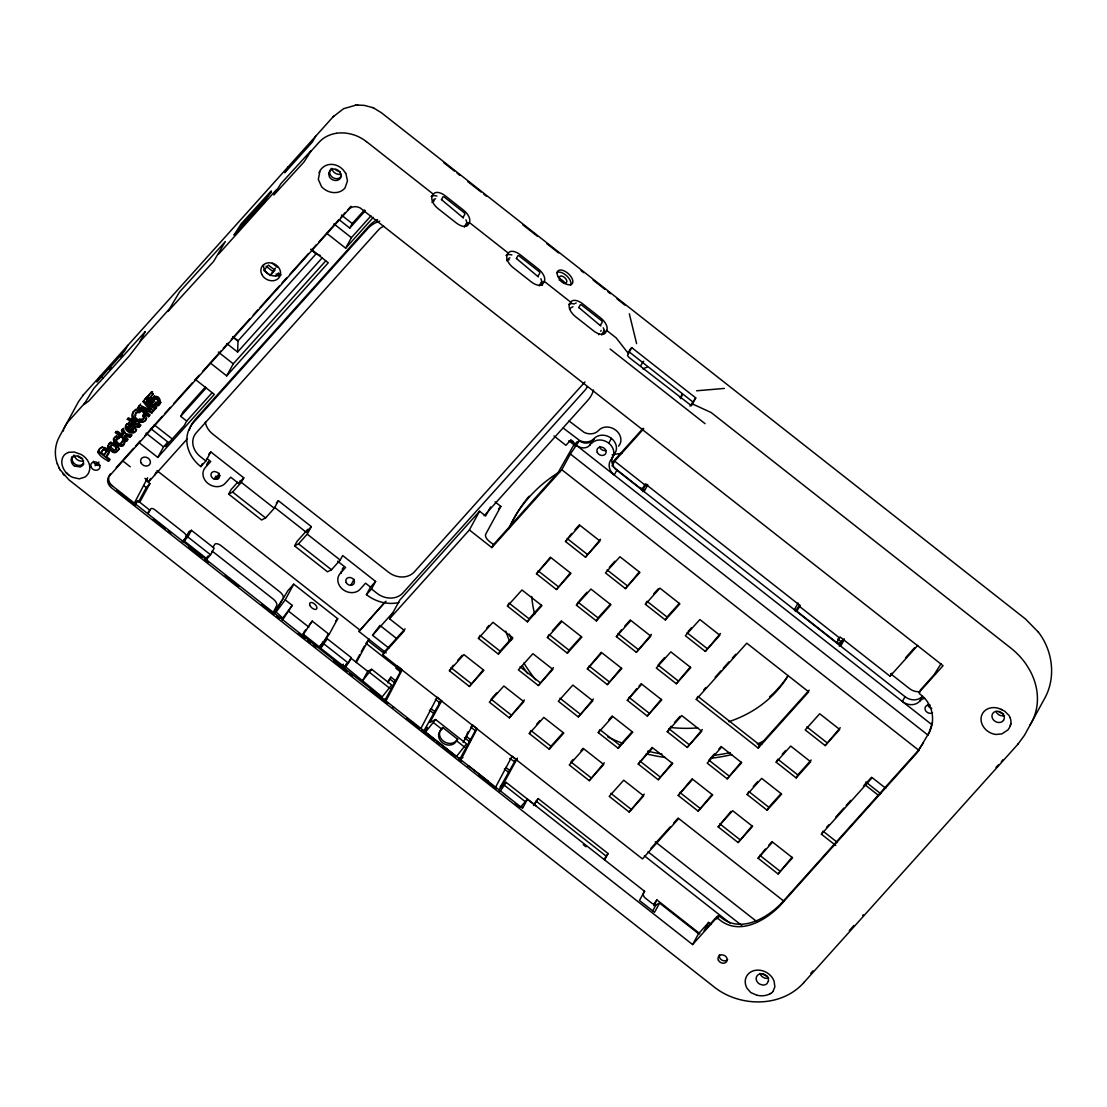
<?xml version="1.0" encoding="UTF-8"?>
<svg xmlns="http://www.w3.org/2000/svg" width="1107" height="1107" viewBox="0 0 1107 1107"><rect width="100%" height="100%" fill="white"/><g stroke="black" fill="none" stroke-linecap="round" stroke-linejoin="round"><path stroke-width="1.5" d="M757.257 995.414L750.767 992.536L746.976 988.247A15.332 12.924 28.6 0 1 754.241 970.562A15.332 12.924 28.6 0 1 774.125 981.342L774.872 986.821L773.06 991.318M152.448 397.939C161.276 390.937 164.002 410.614 153.665 404.871L155.243 403.1L158.052 402.962L159.228 400.222L157.056 398.022L155.326 397.994L152.06 403.128L146.594 397.814L151.175 392.252M141.17 407.93L151.742 413.091L154.108 410.005L152.406 411.887L141.834 406.726L141.17 407.93L150.095 414.945L148.559 416.647L138.292 408.469L140.589 404.027M148.559 416.647L149.21 415.443L139.33 407.68L138.984 405.812M226.893 343.627L237.59 352.04L238.033 340.762L232.802 336.653M601.059 330.398L600.81 331.311M109.801 450.134L106.189 456.319L110.133 459.419L108.486 461.259C102.633 457.897 92.822 452.237 102.328 446.799M108.486 461.259L109.136 460.055L99.27 452.293L98.703 450.881M124.717 438.925L124.247 438.247L121.147 443.686C116.885 444.959 114.021 437.293 119.265 437.528L116.221 439.825M127.789 427.593L129.45 424.631L131.761 425.13L128.73 428.99L127.789 427.593L128.481 425.697M127.319 419.345L129.007 418.059L131.456 419.539L132.411 418.474L132.992 420.757L137.752 424.479L139.247 423.843L140.907 425.157C136.825 431.841 131.359 420.328 127.319 419.345L127.969 418.142L137.406 425.545L139.869 425.78M133.822 419.359L133.075 417.27M158.522 402.201L159.228 400.222M125.312 440.96C124.109 450.494 108.486 440.046 116.858 435.452M126.475 441.236L127.125 440.033L116.097 431.37L115.432 432.574L126.475 441.236L128.094 439.424L124.87 436.144L130.1 437.196L132.065 435.009L124.565 433.377L123.514 428.34L121.549 430.512L122.711 435.189L123.375 433.986L122.213 429.308L121.549 430.512M106.272 452.265L106.77 449.788L104.639 448.501L101.028 452.265L104.21 454.756L107.019 450.424M116.235 449.373C116.913 446.605 110.894 443.049 110.382 446.965L114.575 450.341L116.982 447.588C116.36 444.101 110.603 442.302 110.382 446.965M116.982 447.588L115.654 449.11M132.798 412.869C131.484 419.691 143.55 425.904 146.705 418.225M145.847 413.672L145.045 412.828L143.44 414.627L144.353 416.536C143.799 425.697 129.242 416.066 137.199 412.551L139.8 412.33L141.461 410.005L140.478 409.438M144.353 416.536L143.066 418.82L141.032 419.318M153.015 393.843L149.694 398.022L151.631 399.945L154.468 395.697M151.631 399.945L152.475 397.745M283.198 598.818L283.447 597.905A6.393 3.363 41.9 0 0 279.85 591.871L220.999 545.626A6.393 3.363 41.9 0 0 214.952 544.063L213.084 547.052M135.995 430.581L135.192 426.541L132.757 430.775L130.169 430.125L134.653 424.23M345.605 173.425A15.249 13.644 45.4 0 0 321.265 168.997A15.36 14.1 40.1 0 0 319.965 170.838L318.318 179.389L321.514 186.613A15.318 12.924 28.6 0 0 345.024 187.899L347.473 180.925L345.854 173.315M927.694 735.269C936.619 721.224 932.966 702.931 919.294 693.674L920.498 689.91L934.211 674.606L941.075 663.66M932.509 722.304L929.008 732.848L917.136 752.691L779.646 906.107C763.982 921.91 737.483 936.328 717.903 918.367L715.385 919.197L692.608 944.562L111.475 487.813A9.714 8.192 28.6 0 1 108.472 477.02L348.926 209.209A9.576 8.081 28.6 0 1 360.287 208.005L943.053 665.694L919.184 692.318M122.157 441.347L124.247 438.247M133.753 428.451L134.68 426.638M133.297 411.79C125.52 423.677 153.209 426.845 144.394 414.046L145.045 412.828M310.693 151.604L311.025 150.635L280.943 183.582L273.872 194.97L303.955 162.023L310.693 151.604L319.065 142.277A35.064 29.571 28.6 0 1 336.334 133.297M147.632 477.809L134.501 502.827L133.186 503.311M402.228 669.804L400.416 671.824L395.919 668.296L397.731 666.276L402.228 669.804L386.149 700.606A3.196 1.688 41.9 0 0 386.301 702.253M477.145 728.669L475.332 730.689L470.835 727.161L472.647 725.14L477.145 728.669L461.065 759.485A3.196 1.688 41.9 0 0 461.204 761.118L458.353 758.932M155.326 397.994L153.652 401.537M148.117 513.69L149.985 510.285L137.738 500.668L135.275 505.193M498.897 790.052L503.436 783.811L502.772 785.043L506.203 782.4L536.175 805.951M840.739 646.114L844.406 639.362M98.039 452.583L98.689 451.379M98.219 453.081L98.883 451.877M101.028 452.265L103.961 448.709M95.133 465.784L96.766 462.781M103.311 449.912L104.639 448.501M103.975 449.719L105.373 448.681M97.361 464.815L98.924 461.951M106.355 451.628L106.77 449.788M104.21 454.756L106.936 451.061M111.24 445.332L111.904 444.128M116.193 440.503L116.844 439.299M117.19 438.759L117.84 437.556M117.896 438.607L118.546 437.403M131.456 419.539L132.12 418.335M138.112 407.459L138.776 406.255M138.098 407.971L138.762 406.767M124.565 433.377L125.216 432.159M127.831 426.901L129.45 424.631M138.292 408.469L138.956 407.265M128.08 428.298L128.454 426.389M128.786 425.835L130.142 424.493M133.241 419.235L133.905 418.031M133.421 419.705L134.072 418.501M137.199 412.551L137.849 411.347L139.8 411.527L141.461 410.005M149.957 410.102L143.107 401.703L143.758 400.499L150.607 408.884L149.957 410.102L139.939 405.231M132.992 420.757L134.044 418.972M124.704 436.628L125.783 434.871L130.764 435.992L130.1 437.196M128.73 428.99L131.761 425.13M121.147 443.686L121.812 442.482L121.05 442.606M124.856 436.878L125.783 434.871M143.107 401.703L146.207 397.773L144.574 399.585M235.431 235.044L242.17 224.624L271.533 192.051M139.15 412.731L139.8 411.527M146.594 397.814L151.576 391.989M146.166 402.381L146.816 401.177L155.741 408.179L155.077 409.382L146.166 402.381L153.444 411.209M131.138 430.692L131.788 429.488M150.926 393.193L152.088 391.892M151.438 393.096L152.641 391.975M131.996 430.886L132.646 429.682M132.757 430.775L134.404 427.233M137.752 424.479L138.403 423.275M143.689 417.74L142.775 415.831L143.44 414.627M138.264 424.673L138.929 423.469M138.098 427.385L138.762 426.181M138.693 427.316L139.344 426.112M152.06 403.128L154.302 400.333M153.513 400.596L154.606 398.534M154.662 399.212L156.156 397.842M155.492 399.06L157.056 398.022M153.665 404.871L154.316 403.668L158.37 404.622L161.11 402.367M155.243 403.1L155.907 401.896M156.032 403.529L156.696 402.325M158.564 401.426L158.799 399.392M151.742 413.091L152.406 411.887M156.807 403.626L159.173 400.997M157.471 403.446L158.121 402.242M138.818 442.509L157.789 457.426L163.532 446.882L167.89 442.025L150.538 428.409M167.89 442.025L165.427 446.55L184.246 425.572L186.709 421.047L180.69 416.329L183.153 411.804L205.501 386.924M144.962 478.362L148.975 481.517L150.621 478.501M138.458 501.969L146.29 487.606L149.929 483.565L145.93 480.424M139.745 502.232L149.929 483.565M154.523 475.124L156.17 472.108M270.26 275.477L274.979 270.233L268.475 265.127L263.77 270.371L270.26 275.477L275.394 268.102M210.385 363.041L226.7 375.868L233.273 363.816L325.624 261.017M379.743 221.123A35.133 29.626 28.6 0 0 367.427 228.941L193.296 422.819A35.133 29.626 28.6 0 0 200.81 466.614L202.456 463.612M200.81 466.614L205.888 460.969L210.814 451.933L243.775 477.837L241.312 482.348L232.608 492.048L228.637 494.096L261.598 519.999L265.569 517.951L274.273 508.251L278.383 500.724L311.344 526.628L307.234 534.155L298.53 543.855L294.559 545.903L327.52 571.807L331.491 569.759L340.195 560.073L342.658 555.548L375.619 581.452L371.509 588.979L366.431 594.639A35.133 29.626 28.6 0 0 398.838 602.568M338.95 219.587L349.77 228.084L352.234 223.559L364.494 209.901M214.274 479.068A4.47 3.778 28.6 0 1 210.967 474.695A4.47 3.778 28.6 0 1 214.606 471.471L217.83 472.578L219.546 475.346L218.37 478.542L214.274 479.068L215.92 476.052M215.339 479.317L216.972 476.301M215.962 479.345L219.241 473.326M216.986 479.22L218.632 476.204M183.458 541.766L189.048 531.512L191.428 530.295L214.177 548.173L210.565 554.801L206.94 558.841L184.191 540.963L186.156 537.338L182.171 541.78M217.539 479.027L219.186 476.01M218.37 478.542L220.016 475.526M184.191 540.963L187.816 536.923L191.428 530.295M326.8 233.356L345.661 248.189L351.403 237.645L370.956 215.879M228.637 494.096L231.1 489.571L237.631 482.306M206.995 458.561L210.731 461.508L205.293 467.555A12.772 10.779 28.6 0 0 208.033 483.482A12.772 10.779 28.6 0 0 225.275 483.261L230.713 477.2L238.697 483.482L240.344 480.466M206.94 558.841L208.254 556.434M432.034 202.526L433.999 199.232L435.632 198.79M464.331 227.046L466.794 222.521M294.559 545.903L297.022 541.392L307.912 529.271L306.265 532.273L274.619 507.407M272.806 613.153L276.93 605.169A6.393 3.363 41.9 0 0 273.318 599.15L214.467 552.891A6.393 3.363 41.9 0 0 211.755 551.328M273.387 614.177L287.945 590.64L293.756 584.178L337.704 618.716L329.139 634.394L319.66 647.097L302.723 633.785M274.121 613.361L282.23 600.091M293.756 584.178L285.205 599.856L292.248 605.391L282.755 618.08L276.044 611.95A6.393 3.363 41.9 0 1 273.415 612.932M282.299 620.349L292.248 605.391M302.266 636.041L312.216 621.096L329.139 634.394M350.794 585.326L354.088 579.307M319.66 647.097L320.975 644.689M323.327 641.396L320.241 646.018M328.142 634.145L324.918 640.04L327.312 638.808L351.334 657.683L348.373 663.107L344.747 667.147L320.726 648.273L322.69 644.661L320.518 647.083M320.726 648.273L327.312 638.808M366.431 594.639L370.541 587.111L375.619 581.452M539.234 285.91L541.697 281.399M386.135 652.853L358.931 631.46L384.613 602.277M341.689 666.995L343.225 664.186M343.627 668.683L346.726 663.536L344.747 667.147M344.056 669.389L351.334 657.683M355.804 661.778L359.692 654.652M361.256 651.802L364.355 646.101M356.233 662.567L369.074 639.016L368.174 640.081M784.005 901.264L678.743 818.53L642.475 858.921L382.787 654.818L404.553 630.589L389.567 618.813L399.779 600.091L479.58 511.226L485.641 515.987L490.567 506.951M362.792 680.376L367.718 671.34L371.689 669.292L391.657 684.984L382.164 696.884L345.813 667.037M570.742 302.183L569.607 304.273A11.499 6.061 41.9 0 0 575.64 316.754L593.615 330.896A11.499 6.061 41.9 0 0 605.557 332.529L606.705 330.44A11.499 6.061 41.9 0 0 600.672 317.958L582.683 303.816A11.499 6.061 41.9 0 0 570.742 302.183L544.284 281.372A11.499 6.061 41.9 0 0 538.251 268.89L520.262 254.762A11.499 6.061 41.9 0 0 508.321 253.116L469.368 222.507A11.499 6.061 41.9 0 0 463.335 210.012L445.36 195.884A11.499 6.061 41.9 0 0 433.404 194.237L366.486 141.641M362.197 681.179L371.689 669.292M382.787 654.818L384.42 651.802L405.051 628.845M389.567 618.813L469.368 529.949L479.58 511.226M387.934 681.621L390.951 677.138L396.278 681.317M387.837 682.853L390.951 677.138M384.987 700.122L400.416 671.824M495.023 501.845L500.848 506.425L485.71 534.183A6.393 3.363 41.9 0 0 489.059 541.115L493.487 544.602L491.84 547.619L469.368 529.949M392.819 707.996L393.469 706.792M601.668 334.978L604.131 330.453M412.786 723.701L413.451 722.497M449.4 670.745L463.916 654.597L483.897 670.302L469.382 686.451L449.4 670.745L453.275 665.252M574.962 442.98L558.232 472.357L493.487 544.602M491.84 547.619L561.816 469.714L570.382 454.008L579.335 440.724A9.576 8.081 28.6 0 0 592.273 440.558L594.141 438.58A12.772 10.779 28.6 0 1 611.382 438.358A12.772 10.779 28.6 0 1 614.122 454.285A12.772 10.779 28.5 0 0 616.848 470.212M577.148 441.596L574.976 445.567L579.335 440.724M631.737 347.612L627.475 355.444L629.053 357.478L691.474 405.757L695.75 397.925L631.737 347.612L629.523 350.075M440.323 701.727L423.594 731.367L427.233 727.327L424.382 732.543M419.788 728.572L421.103 728.088L437.182 697.272L441.679 700.814L429.848 722.511L435.605 719.536L466.573 743.862L456.347 756.565L425.392 732.225L435.605 719.536M478.432 638.435L480.064 635.432L500.046 651.124L498.399 654.14L478.432 638.435L492.933 622.286L512.915 637.978L498.399 654.14M931.679 724.532L576.705 445.54A9.576 8.081 28.6 0 0 589.644 445.374L592.273 440.558M589.644 445.374L594.141 438.58A12.772 10.779 28.6 0 1 579.736 440.558L563.242 428.063M507.449 606.124L509.095 603.121L529.063 618.813L527.43 621.83L507.449 606.124L521.964 589.976L541.932 605.667L527.43 621.83M441.776 729.167L442.689 727.493L457.675 739.268L455.309 742.562A9.576 8.081 28.6 0 1 442.371 742.728A9.576 8.081 28.6 0 1 440.323 730.786L441.776 729.167L433.778 722.885M469.382 686.451L483.302 669.763M536.466 573.813L550.982 557.665L570.963 573.357L556.447 589.519L536.466 573.813L550.387 557.139M905.014 696.677L902.385 701.506A12.772 10.779 28.6 0 0 919.626 701.271L922.256 696.455A12.772 10.779 28.6 0 1 905.014 696.69L616.848 470.212L614.219 475.028A12.772 10.766 29 0 1 611.479 459.101A12.772 10.779 28.6 0 0 608.753 443.174L611.382 438.358M565.497 541.503L579.999 525.355L599.98 541.046L585.465 557.208L565.497 541.503L571.599 533.519M611.493 459.101L614.122 454.285M612.019 465.978L614.648 461.162L643.804 428.7M466.67 734.55L468.247 731.63M463.183 742.506L472.647 725.14M459.073 760.509L475.332 730.689M556.447 589.519L570.368 572.831M467.735 766.874L468.386 765.67L488.367 781.376L487.703 782.58M585.465 557.208L600.506 539.275M547.398 637.535L549.044 634.519L569.026 650.21L567.379 653.227L547.398 637.535L561.913 621.373L581.881 637.078L567.379 653.227M509.331 717.848L523.846 701.7L503.865 685.994L489.363 702.156L509.331 717.848L524.372 699.928M576.429 605.225L578.062 602.208L598.043 617.9L596.396 620.916L576.429 605.225L590.93 589.062L610.912 604.768L596.396 620.916M917.745 645.395L890.042 676.225L840.102 636.982L836.754 642.6L796.805 611.202L800.153 605.584L645.339 483.897L641.991 489.529L613.32 467.002M642.6 491.66L644.053 489.017M689.965 406.131L695.75 397.925M644.08 491.591L647.761 484.811M538.348 685.537L552.863 669.389L532.896 653.683L518.38 669.846L538.348 685.537L553.389 667.618M515.239 760.606L500.156 787.229L503.782 783.189L517.412 758.184M529.312 733.554L530.945 730.537L550.926 746.243L549.28 749.259L529.312 733.554L543.814 717.405L563.795 733.097L549.28 749.259M499.963 791.56L506.203 782.4M625.413 588.606L639.929 572.444L619.948 556.752L605.446 572.9L625.413 588.606L639.334 571.918M587.347 668.932L601.862 652.77L621.843 668.476L607.328 684.624L587.347 668.932L601.267 652.244M654.445 912.237L639.459 900.461L644.592 891.315L527.472 799.268L522.546 808.318L109.538 483.634M616.378 636.622L630.879 620.46L650.861 636.165L636.345 652.314L616.378 636.622L621.359 629.883M578.311 716.949L592.812 700.786L572.845 685.081L558.329 701.243L578.311 716.949L593.338 699.015M534.363 804.042L538.182 798.604L608.089 853.552L604.643 859.89M538.182 798.604L533.546 805.55M645.395 604.311L647.042 601.295L667.009 617L665.376 620.003L645.395 604.311L659.91 588.149L679.878 603.855L665.376 620.003M607.328 684.624L621.248 667.95M636.345 652.314L651.386 634.394M598.278 732.64L599.925 729.638L619.906 745.329L618.26 748.346L598.278 732.64L612.794 716.492L632.775 732.184L618.26 748.346M627.309 700.33L641.811 684.181L661.792 699.873L647.277 716.035L627.309 700.33L636.76 688.623M589.242 780.656L603.744 764.494L583.776 748.802L569.261 764.951L589.242 780.656L604.27 762.737M647.277 716.035L661.197 699.347M676.308 683.725L690.81 667.563L670.842 651.871L656.326 668.019L676.308 683.725L690.228 667.037M638.241 764.051L652.743 747.889L672.724 763.595L658.208 779.743L638.241 764.051L652.161 747.363M705.325 651.414L719.841 635.252L699.859 619.546L685.344 635.709L705.325 651.414L720.366 633.481M667.258 731.727L681.774 715.579L701.741 731.27L687.226 747.433L667.258 731.727L671.133 726.234M629.191 812.054L643.693 795.905L623.725 780.2L609.21 796.362L629.191 812.054L644.219 794.134M604.27 858.99L608.089 853.552M696.275 699.416L697.922 696.4L759.845 745.08L758.198 748.097L696.275 699.416L746.782 643.195L808.705 691.861L758.198 748.097M658.208 779.743L672.129 763.055M687.226 747.433L702.267 729.513M678.19 795.449L692.691 779.286L712.673 794.992L698.157 811.14L678.19 795.449L692.11 778.761M794.397 609.736L798.092 602.969M795.31 611.327L799.628 604.989M698.157 811.14L712.078 794.466M653.822 904.474L656.88 899.908L699.832 933.658M653.753 905.623L656.88 899.908M652.812 910.687L655.981 904.862L659.564 903.091L699.029 934.073M727.188 778.83L741.69 762.681L721.722 746.976L707.207 763.138L727.188 778.83L741.109 762.156M654.804 911.836L659.564 903.091M718.139 826.846L732.654 810.698L752.622 826.389L738.12 842.552L718.139 826.846L730.938 811.403M747.156 794.535L748.802 791.519L768.784 807.224L767.137 810.241L747.156 794.535L761.671 778.373L781.653 794.079L767.137 810.241M776.187 762.225L777.82 759.208L797.801 774.914L796.154 777.917L776.187 762.225L790.689 746.063L810.67 761.768L796.154 777.917M839.272 646.184L840.697 643.541M738.12 842.552L752.04 825.864M692.608 944.562L698.517 933.713L708.674 922.394L711.289 924.456M708.674 922.394L704.08 930.835L716.699 916.79L719.218 915.959C738.798 933.921 765.297 919.502 780.961 903.699L918.45 750.283L923.432 742.811M716.464 918.506L717.779 916.084M717.903 918.367L719.218 915.959M758.087 858.243L772.603 842.095L792.57 857.787L778.069 873.949L758.087 858.243L765.311 849.027M825.185 745.606L839.687 729.458L819.72 713.752L805.204 729.914L825.185 745.606L840.213 727.686M778.069 873.949L791.989 857.261M890.042 676.225L891.688 673.222M835.757 845.471L821.422 834.208L823.068 831.191L837.404 842.455M320.407 255.565L316.228 253.821L312.465 250.431M98.053 452.085C100.225 441.887 115.239 450.757 106.189 456.319M119.141 448.93L116.609 451.227A4.054 3.418 28.6 0 1 113.315 450.992C109.538 449.899 106.189 444.17 110.977 441.942M136.659 429.378C134.971 436.103 125.741 432.643 125.271 427.274C125.686 419.719 141.184 425.116 130.169 430.125M122.462 441.997L122.822 440.143M862.671 915.517L863.225 914.756M126.931 423.69C123.251 428.284 132.079 434.788 135.843 430.637M127.817 345.37L124.427 351.293L96.849 381.998L100.253 376.076L102.785 378.054M288.166 166.853L284.776 172.761L312.34 142.07L315.744 136.147M132.632 412.994L134.874 409.964M275.712 612.545L285.205 599.856M303.678 632.512L305.574 629.98M309.365 624.902L312.216 621.096M388.834 648.079L372.547 635.28L379.922 625.4L396.195 638.199M83.385 394.853L78.542 401.606L59.321 436.85C54.769 445.139 54.132 455.392 57.481 464.22M110.479 473.976L109.455 475.207A9.714 8.192 28.6 0 0 112.457 486.001M508.417 258.706L509.912 257.723M570.838 307.76L572.969 306.722M1017.803 744.347L1024.542 735.186L1044.634 698.434C1056.299 677.567 1052.771 650.376 1038.158 631.862M599.344 334.01L598.527 334.729M125.52 434.94L125.52 435.674M333.138 116.789L343.613 108.68L355.776 105.193M60.165 469.852L68.911 479.829L713.116 986.143C738.756 1007.425 781.487 1008.2 804.222 982.158M186.709 421.047L212.018 392.819M157.789 457.426L214.329 394.383L195.482 379.563M134.099 504.723L137.738 500.668M844.226 639.016L841.514 642.06L837.653 639.016M82.831 395.476L333.691 116.166M109.51 369.544L111.323 367.524M120.76 357.021L122.573 355.001M84.616 403.308L68.759 420.964A35.133 29.64 28.6 0 0 64.151 428.34M139.98 341.662L169.067 309.282M218.771 253.946L276.667 189.491M115.432 432.574L117.674 431.343L122.711 435.189M149.694 398.022L153.25 394.064L151.977 393.179M118.601 438.732L120.234 436.919C101.401 435.577 128.177 456.707 123.583 439.465M142.775 415.831L144.394 414.046M155.077 409.382L156.613 407.68L145.557 398.977M275.643 276.127L278.466 272.972L281.067 275.02M116.235 467.569L133.504 448.349M135.815 445.775L140.409 440.655M145.017 435.521L162.286 416.301M164.583 413.741L170.34 407.334M173.799 403.488L192.217 382.98M194.514 380.421L199.122 375.287M202.567 371.44L220.985 350.947M223.296 348.373L227.89 343.253M231.349 339.406L249.767 318.899M253.212 315.052L257.82 309.932M260.131 307.372L279.697 285.578M281.994 283.018L286.602 277.885M290.048 274.052L308.466 253.545M311.925 249.698L316.533 244.564M318.83 242.004L338.396 220.224M340.707 217.65L345.301 212.53M347.612 209.97L349.909 207.41A9.576 8.081 28.6 0 1 351.113 206.331M316.394 253.517L237.867 341.067L232.636 336.943M237.59 352.04L322.068 257.986M180.69 416.329L206.386 387.713M349.77 228.084L365.379 210.704M226.7 375.868L328.281 262.774L310.97 249.172M345.661 248.189L373.377 217.318M148.975 481.517L187.36 438.773M431.467 196.396L433.404 194.237L432.27 196.326A11.499 6.061 41.9 0 0 438.303 208.822L456.278 222.95A11.499 6.061 41.9 0 0 468.233 224.596L469.368 222.507L466.462 225.731A11.499 6.061 41.9 0 0 465.922 219.823M147.798 512.707L150.635 509.082A3.833 2.02 42 0 1 154.62 509.621L184.08 532.785A3.833 2.02 41.9 0 1 186.087 536.937M208.78 454.188L210.814 451.933M238.697 483.482L243.775 477.837M206.013 558.454L208.185 556.032L207.203 557.845A6.379 3.363 41.9 0 0 208.268 562.411M276.349 502.979L278.383 500.724M506.383 255.274L508.321 253.116L507.186 255.205A11.499 6.061 41.9 0 0 513.219 267.7L531.194 281.828A11.499 6.061 41.9 0 0 543.136 283.461L544.284 281.372L541.378 284.61L542.375 285.398M306.265 532.273L311.344 526.628M335.767 620.875L337.704 618.716M358.931 631.46L386.052 601.267M584.953 381.943L414.378 571.862A19.165 16.162 28.6 0 1 388.515 572.208L212.724 434.041A19.165 16.162 28.6 0 1 205.307 422.168M372.547 635.28L393.068 612.42M484.202 515.696L587.983 400.139A35.133 29.626 28.6 0 0 593.532 389.996M498.565 508.957L500.848 506.425M612.669 462.186L643.139 428.257M457.745 660.284L462.214 655.316M486.762 627.973L489.003 625.483M574.948 529.796L579.418 524.815M438.87 703.346L441.679 700.814M423.261 731.99L425.337 730.26M641.534 490.152L646.82 484.271M500.046 651.124L512.32 637.452M529.063 618.813L541.351 605.142M442.689 727.493L441.236 729.098A9.576 8.081 28.6 0 0 443.284 741.053A9.576 8.081 28.6 0 0 456.222 740.874L457.675 739.268M492.117 697.894L496.586 692.927M552.393 630.782L561.318 620.847M579.182 600.963L587.001 592.259M609.32 567.407L614.897 561.194M569.026 650.21L581.3 636.553M598.043 617.9L610.317 604.228M536.535 724.324L539.884 720.602M624.708 626.147L630.298 619.934M653.739 593.836L658.195 588.869M514.589 761.81L516.595 759.679L512.098 756.15L495.507 787.381A3.196 1.688 41.9 0 1 494.704 787.451M550.926 746.243L563.2 732.571M667.009 617L679.297 603.329M527.472 799.268L521.383 806.062A6.393 5.383 28.6 0 1 520.276 806.975M573.135 759.457L570.908 761.948L590.875 777.64M580.954 750.754L583.181 748.277M608.85 719.688L612.199 715.966M638.988 686.132L641.23 683.656M659.08 663.771L664.67 657.558M688.111 631.447L691.46 627.724M619.906 745.329L632.18 731.658M674.481 722.511L680.058 716.298M703.665 690.021L705.948 687.461M715.136 677.235L720.878 670.856M723.175 668.296L728.904 661.903M732.35 658.07L735.795 654.237M714.43 753.909L708.854 760.122L728.821 775.827M718.9 748.941L721.127 746.45M650.916 848.336L670.192 826.874M673.596 823.096L678.121 818.045M838.428 644.426L841.846 640.607M759.845 745.08L809.203 690.131M644.592 891.315L643.416 893.197A5.106 4.303 28.6 0 0 645.312 898.095L652.314 903.589L655.981 904.862M753.272 786.551L757.728 781.584M782.289 754.241L785.638 750.504M768.784 807.224L781.058 793.553M797.801 774.914L811.196 759.997M905.54 657.793L914.769 647.512M768.659 845.291L772.008 841.569M826.528 827.344L828.839 824.77M835.757 817.063L843.838 808.068M846.149 805.495L850.771 800.361M863.46 786.219L871.541 777.225M821.422 834.208L872.205 777.668L885.711 788.267M810.739 973.344L813.008 970.825M849.304 930.6L853.926 925.466M803.779 982.656L1018.246 743.862M319.619 171.516L319.079 172.775M133.421 411.929L135.981 410.227A4.663 3.93 28.6 0 1 138.845 410.254L140.797 411.223M1010.276 717.959L1009.999 717.294A15.318 12.91 5.9 0 0 1008.92 715.399L1004.644 711.123L998.445 708.272A15.332 12.924 28.6 0 0 981.079 718.014A15.332 12.924 28.6 0 0 995.843 734.481L1001.877 733.886L1007.785 729.997A15.36 13.242 -2.8 0 0 1010.262 725.639L1010.843 723.563A15.401 13.187 -0.9 0 0 1010.207 717.973M771.219 993.076L770.098 993.823M522.808 806.837L520.235 807.363L515.295 803.682M509.704 758.475L514.783 761.699M575.322 303.373L576.152 302.986M135.732 409.396L136.631 409.023M137.849 411.347L135.691 412.953L135.732 415.623M128.454 422.528L129.325 422.251M68.482 452.362L74.224 452.016L80.977 454.423A15.29 12.897 28.6 0 1 89.155 471.554L88.657 472.731A15.484 13.063 28.6 0 1 87.674 474.391A15.29 12.897 28.6 0 1 84.865 477.089L79.247 478.861L72.771 477.366A15.207 12.135 44.5 0 1 68.869 475.097M1001.157 709.241L1001.89 709.559M612.129 454.811L617.402 453.912A175.653 148.144 28.6 0 1 621.982 453.344M336.362 133.283L337.967 133.075A35.064 29.571 28.6 0 1 351.127 134.099L354.461 135.068A35.064 29.571 28.6 0 1 366.417 141.641M696.621 390.785L724.296 388.432M357.298 105.068L364.3 105.373L372.381 107.531M355.236 105.234L357.796 105.027M118.643 435.093L120.884 435.715M129.491 425.697L131.096 426.333M139.44 418.875L140.243 419.179M113.938 441.804L117.729 444.087M374.18 108.306L381.278 112.665L1025.497 619.007L1038.408 632.18M372.27 107.49L374.235 108.334M67.209 473.519C63.653 470.945 71 476.647 68.039 474.294M692.456 403.944L711.151 412.537L1010.719 647.982A67.07 56.568 28.6 0 1 1026.161 664.338L1029.482 669.68A67.07 56.568 28.6 0 1 1030.091 724.933M132.231 422.666L133.255 423.206M74.487 466.019L80.161 466.946A6.393 5.397 28.6 0 0 82.555 465.189L83.08 464.262A6.393 5.383 28.6 0 0 78.625 456.375M156.405 399.24L158.149 400.596M104.708 449.885L106.106 450.992M443.769 162.687L454.41 171.073M457.08 173.162L459.737 175.252M467.735 181.534L481.047 191.995M483.717 194.099L486.374 196.188M522.67 224.707L537.324 236.22M546.637 243.554L558.634 252.963M581.106 270.634L583.763 272.723M593.089 280.057L605.072 289.467M607.729 291.57L610.4 293.659M617.056 298.89L625.04 305.172M560.225 279.006L564.224 282.133M628.43 351.306L692.428 401.606M610.109 349.037L705.076 423.69M341.426 215.062L352.234 223.559M333.885 223.877L351.403 237.645M568.998 420.964L584.178 432.422A12.772 10.779 28.6 0 0 598.583 430.443A12.772 10.779 28.6 0 1 615.824 430.208A12.772 10.779 28.6 0 1 618.564 446.135M890.692 673.803L909.442 688.554A12.772 10.779 28.6 0 0 918.63 691.737M614.648 461.162L644.606 484.714M799.434 606.387L839.383 637.798M641.119 488.076L643.831 490.221M836.837 641.908L840.919 645.118M570.852 439.742L573.495 441.818M575.543 444.627L570.271 440.489L565.926 445.332L553.943 435.923M568.846 440.752L575.474 445.969M310.998 249.712L316.228 253.821M570.382 454.008L927.818 734.993M561.816 469.714L919.156 750.574M272.322 263.314L277.511 267.396M266.067 266.15L272.557 271.257M276.058 274.01L278.646 276.044M567.13 538.486L587.111 554.192M607.093 569.897L627.06 585.589M686.99 632.692L706.972 648.398M806.851 726.898L826.818 742.603M865.785 781.971L880.729 793.705M864.484 784.379L878.059 795.047M538.113 570.797L558.094 586.502M618.01 633.605L637.992 649.311M657.973 665.003L677.941 680.708M218.314 352.068L233.273 363.816M588.993 665.916L608.975 681.621M628.942 697.313L648.923 713.019M668.905 728.724L688.872 744.416M520.027 666.829L539.995 682.535M559.976 698.226L579.943 713.932M639.874 761.035L659.855 776.727M679.823 792.432L699.804 808.138M719.785 823.829L739.753 839.535M759.734 855.241L779.702 870.932M149.902 400.679L152.351 402.602M241.312 482.348L274.273 508.251M307.234 534.155L340.195 560.073M141.834 406.726L144.38 408.732M337.58 561.194L345.578 567.476L340.14 573.537A12.772 10.779 28.6 0 0 342.866 589.464A12.772 10.779 28.6 0 0 360.107 589.242L365.545 583.181L370.541 587.111M371.509 588.979L377.003 593.297A19.165 16.162 28.6 0 0 402.879 592.965L584.98 390.204A19.165 16.162 28.6 0 0 587.291 386.675M205.888 460.969L200.395 456.651A19.165 16.162 28.6 0 1 196.299 432.754L378.4 229.993A19.165 16.162 28.6 0 1 383.714 226.257M154.233 424.839L172.858 439.465M232.608 492.048L265.569 517.951M298.53 543.855L331.491 569.759M451.047 667.742L471.029 683.434M490.996 699.14L510.977 714.845M610.856 793.345L630.838 809.051M146.013 433.114L163.532 446.882M655.233 841.79L754.476 919.779A40.239 33.943 28.6 0 0 756.579 921.342M648.024 851.795L741.662 925.397M156.986 470.6L359.747 629.952M644.426 855.849L729.9 923.03M383.991 653.31L368.091 640.815L365.919 643.25L401.094 670.897M435.369 699.292L439.866 702.834M123.555 461.536L130.239 466.794M430.914 708.535L434.913 711.676M465.867 736.003L471.195 740.196M505.816 767.414L509.815 770.555M143.633 485.516L146.29 487.606M389.512 678.743L394.839 682.936M429.461 710.154L433.46 713.282M464.414 737.622L469.742 741.815M504.377 769.019L508.362 772.16M536.009 801.025L605.916 855.974M369.863 672.641L389.83 688.346M456.748 740.943L464.746 747.225M350.739 658.001L367.718 671.34M288.927 611.451L308.908 627.157M583.292 844.641L585.977 846.758M504.557 785.417L525.41 801.786M187.816 536.923L210.565 554.801M324.351 644.232L348.373 663.107M342.45 665.099L345.135 667.203M116.705 490.401L134.321 504.252M153.306 519.169L165.51 528.759M168.222 530.89L170.935 533.02M188.55 546.872L202.111 557.527M204.823 559.658L207.535 561.789M225.164 575.654L238.725 586.309M261.764 604.422L273.969 614.011M276.681 616.142L279.393 618.273M298.378 633.19L305.145 638.518M307.857 640.649L310.569 642.78M313.281 644.911L315.993 647.042M333.622 660.893L347.183 671.548M349.895 673.679L352.607 675.81M370.222 689.661L387.851 703.512M406.836 718.429L419.041 728.032M421.753 730.163L424.465 732.294M443.437 747.211L455.641 756.801M478.694 774.914L496.31 788.765M425.06 732.834L434.484 740.237M437.182 742.354L439.866 744.471M107.794 447.366L108.541 448.031M147.259 396.61L152.724 401.924M150.344 396.818L152.282 398.741M62.753 473.644L64.289 475.484M146.816 401.177L149.943 404.954M628.458 353.645L616.184 337.898L606.705 330.44L603.799 333.677A11.499 6.061 41.9 0 0 603.26 327.769M57.301 463.75L59.349 468.386M59.141 468.012L60.359 470.198M146.442 414.544L146.83 415.443M629.33 313.793L636.608 343.613M640.662 365.919A25.544 21.545 28.6 0 1 643.734 361.2M642.876 368.894A25.544 21.545 28.6 0 1 647.097 367.275M681.691 394.479A25.544 21.545 28.6 0 1 680.708 398.631M682.037 395.614A25.544 21.545 28.6 0 1 679.975 397.593M919.626 701.271A12.772 10.779 28.6 0 1 924.594 698.282M932.523 712.756A4.788 4.041 28.6 0 1 925.175 709.739A4.788 4.041 28.6 0 1 930.101 705.034M931.762 708.397A4.788 4.041 28.6 0 1 927.666 704.37M591.512 443.409A12.772 10.779 28.6 0 1 608.753 443.174M606.013 450.494A4.788 4.041 28.6 0 1 599.565 446.495M506.605 260.726A6.393 3.363 41.9 0 1 509.234 259.744M569.621 309.144A6.393 3.363 41.9 0 1 570.52 308.811M433.183 200.865A6.393 3.363 41.9 0 1 434.318 200.865M458.976 758.516A11.499 6.061 41.9 0 1 462.947 757.672M63.224 431.107A35.133 29.64 28.6 0 1 63.653 429.71M189.394 429.945A35.133 29.626 28.6 0 1 194.943 419.802L369.074 225.939A35.133 29.626 28.6 0 1 377.542 219.629M431.26 196.548A11.499 6.061 41.9 0 1 436.961 196.105M383.313 700.565A11.499 6.061 41.9 0 1 386.468 698.738M568.597 304.494A11.499 6.061 41.9 0 1 574.298 304.038M506.162 255.426A11.499 6.061 41.9 0 1 511.863 254.984M540.839 278.701A11.499 6.061 41.9 0 1 541.378 284.61M341.067 573.329A12.772 10.779 28.6 0 1 341.399 571.198M342.201 569.247A12.772 10.779 28.6 0 1 343.419 567.517M206.566 465.231A12.772 10.779 28.6 0 1 208.586 461.536M762.031 743.862A175.653 148.144 28.6 0 1 758.945 745.302M731.782 754.587A175.653 148.144 28.6 0 1 710.749 758.267M665.21 757.492A175.653 148.144 28.6 0 1 646.225 753.867M527.582 673.637A175.653 148.144 28.6 0 1 522.379 665.764M509.566 641.064A175.653 148.144 28.6 0 1 505.774 631.142M508.625 528.938A175.653 148.144 28.6 0 1 560.267 471.444M765.048 740.417A175.653 148.144 28.6 0 1 757.285 743.959M730.316 752.566A175.653 148.144 28.6 0 1 713.752 755.375M661.931 754.061A175.653 148.144 28.6 0 1 647.706 751.155M622.826 743.42A175.653 148.144 28.6 0 1 607.771 736.958M535.677 679.836A175.653 148.144 28.6 0 1 523.86 663.051M511.642 639.763A175.653 148.144 28.6 0 1 509.331 634.117M510.784 524.746A175.653 148.144 28.6 0 1 529.104 496.24M1003.509 713.863A10.226 8.621 28.6 0 1 998.735 711.593M767.704 976.402A10.226 8.621 28.6 0 1 762.944 974.118M340.195 171.862A10.226 8.621 28.6 0 1 335.421 169.592M82.638 458.63A10.226 8.621 28.6 0 1 77.864 456.347M559.879 278.992A4.47 2.352 41.9 0 0 566.244 282.645A4.47 2.352 41.9 0 0 563.38 276.695A4.47 2.352 41.9 0 0 559.879 278.992A4.47 2.352 41.9 0 1 564.238 283.6M556.572 272.585A9.576 5.051 41.9 0 1 566.59 275.726A9.576 5.051 41.9 0 1 570.659 285.329M787.921 675.754A140.52 118.518 28.6 0 1 769.503 696.912M788.281 675.547A140.52 118.518 28.6 0 1 728.766 721.722M697.867 727.894A140.52 118.518 28.6 0 1 670.676 727.507M534.653 614.316A140.52 118.518 28.6 0 1 531.72 596.493M1010.843 723.563A15.401 13.229 -5.1 0 1 1010.331 725.666M773.129 991.346A15.318 11.278 18.4 0 1 771.316 993.159M770.057 993.782A15.387 10.849 11.6 0 1 757.271 995.318M68.537 452.459A15.207 11.568 39.2 0 0 63.224 456.499A15.249 11.803 44 0 0 67.07 473.644M1004.533 715.592A6.393 5.383 28.6 0 1 995.94 711.386M768.742 978.118A6.393 5.383 28.6 0 1 759.956 973.357M78.625 456.375A6.282 4.608 24.4 0 0 75.954 455.973L73.712 456.527A6.421 5.161 36.3 0 0 72.273 457.62A6.379 5.134 37.7 0 0 71.277 460.429A6.379 5.189 37.3 0 0 74.46 466.061M83.648 463.224A6.393 5.383 28.6 0 1 74.626 463.875A6.393 5.383 28.6 0 1 73.74 455.434M341.482 175.999A6.393 5.383 28.6 0 1 333.249 177.812A6.393 5.383 28.6 0 1 330.26 169.911M330.55 169.454A6.393 5.383 28.6 0 1 331.297 168.679M279.559 274.688A10.226 8.621 28.6 0 1 268.641 274.176A10.226 8.621 28.6 0 1 263.521 264.739M99.879 465.3A4.788 4.041 28.6 0 1 93.417 461.287M727.673 959.575A4.788 4.041 28.6 0 1 721.722 960.018A4.788 4.041 28.6 0 1 719.605 954.58M1003.011 759.734A18.722 1.965 -51.8 0 1 1001.365 761.658M998.542 764.812A18.722 1.965 -51.8 0 1 995.996 767.372M138.541 408.843A4.663 3.93 28.6 0 1 139.496 409.05M341.205 174.2A7.029 5.922 28.6 0 1 331.726 168.333M340.084 178.379A7.029 5.922 28.6 0 1 338.576 179.03M329.609 174.754A7.029 5.922 28.6 0 1 329.097 173.162M83.634 460.969A7.029 5.922 28.6 0 1 74.169 455.102M83.731 464.151A7.029 5.922 28.6 0 1 81.005 465.798M72.965 463.003A7.029 5.922 28.6 0 1 71.9 456.804M559.146 279.877A4.47 2.352 41.9 0 1 560.114 280.334M561.055 280.97A4.47 2.352 41.9 0 1 562.647 282.631M328.71 173.522L329.374 176.788A6.379 5.383 28.6 0 0 335.656 180.51A6.379 5.383 28.6 0 0 340.845 176.885A6.282 5.037 46 0 0 340.873 174.422L339.891 172.111A6.379 5.66 35.1 0 0 329.706 171.004L328.71 173.522M107.891 446.163L108.86 449.276L112.665 452.196A4.054 3.418 28.6 0 0 115.958 452.431L118.477 450.134A3.971 3.349 28.6 0 0 118.767 448.224C117.854 443.478 109.538 440.129 107.891 446.163M145.252 331.657L139.385 342.796L129.381 355.831L88.698 401.121L83.952 404.525L93.818 388.377L145.252 331.657M167.946 311.427L213.665 261.363L225.344 241.534L179.583 291.93L167.946 311.427M234.13 234.905L264.186 202.277L271.257 190.888L241.174 223.835L234.13 234.905M768.41 981.189L766.902 983.736A6.379 5.258 25.3 0 1 762.612 985.022L759.679 984.109A6.393 5.383 28.6 0 1 756.551 976.72A6.393 5.383 28.6 0 1 763.968 974.243A6.393 5.383 28.6 0 1 768.41 981.189M441.472 199.606L463.459 218.037C462.048 216.446 466.601 214.398 464.248 212.779L444.045 196.908L443.049 196.769L441.472 199.606M516.388 258.471L538.376 276.916C536.964 275.325 541.517 273.277 539.164 271.644L518.962 255.786L517.965 255.648L516.388 258.471M578.809 307.538L600.797 325.984C599.385 324.393 603.938 322.331 601.585 320.712L581.383 304.854L580.386 304.716L578.809 307.538M1003.496 720.325L1002.845 721.086A6.379 5.507 35.5 0 1 1000.645 722.304A6.393 5.383 28.6 0 1 992.841 719.08A6.393 5.383 28.6 0 1 994.307 712.009A6.393 5.383 28.6 0 1 1002.472 713.475A6.379 5.134 30.3 0 1 1003.675 715.15L1004.077 716.077A6.379 5.438 22.8 0 1 1003.496 720.325M597.268 452.403A4.788 4.041 28.6 0 0 605.252 454.202A4.788 4.041 28.6 0 0 601.987 447.159A4.788 4.041 28.6 0 0 597.268 452.403M140.99 462.781A5.106 4.303 28.6 0 0 149.5 464.691A5.106 4.303 28.6 0 0 146.013 457.191A5.106 4.303 28.6 0 0 140.99 462.781M346.173 582.462A4.47 3.778 28.6 0 0 353.617 584.136A4.47 3.778 28.6 0 0 350.573 577.563A4.47 3.778 28.6 0 0 346.173 582.462M557.942 276.459A9.576 5.051 41.9 0 0 571.586 284.278A9.576 5.051 41.9 0 0 565.428 271.533A9.576 5.051 41.9 0 0 557.942 276.459M261.695 274.218A10.226 8.621 28.6 0 0 278.715 278.051A10.226 8.621 28.6 0 0 271.755 263.037A10.226 8.621 28.6 0 0 261.695 274.218M91.134 467.209A4.788 4.041 28.6 0 0 99.118 468.994A4.788 4.041 28.6 0 0 95.852 461.951A4.788 4.041 28.6 0 0 91.134 467.209M718.388 960.198A4.788 4.041 28.6 0 0 726.358 961.983A4.788 4.041 28.6 0 0 723.092 954.954A4.788 4.041 28.6 0 0 718.388 960.198M309.974 605.515A4.47 2.352 41.9 0 0 316.339 609.168A4.47 2.352 41.9 0 0 313.475 603.218A4.47 2.352 41.9 0 0 309.974 605.515"/></g></svg>
